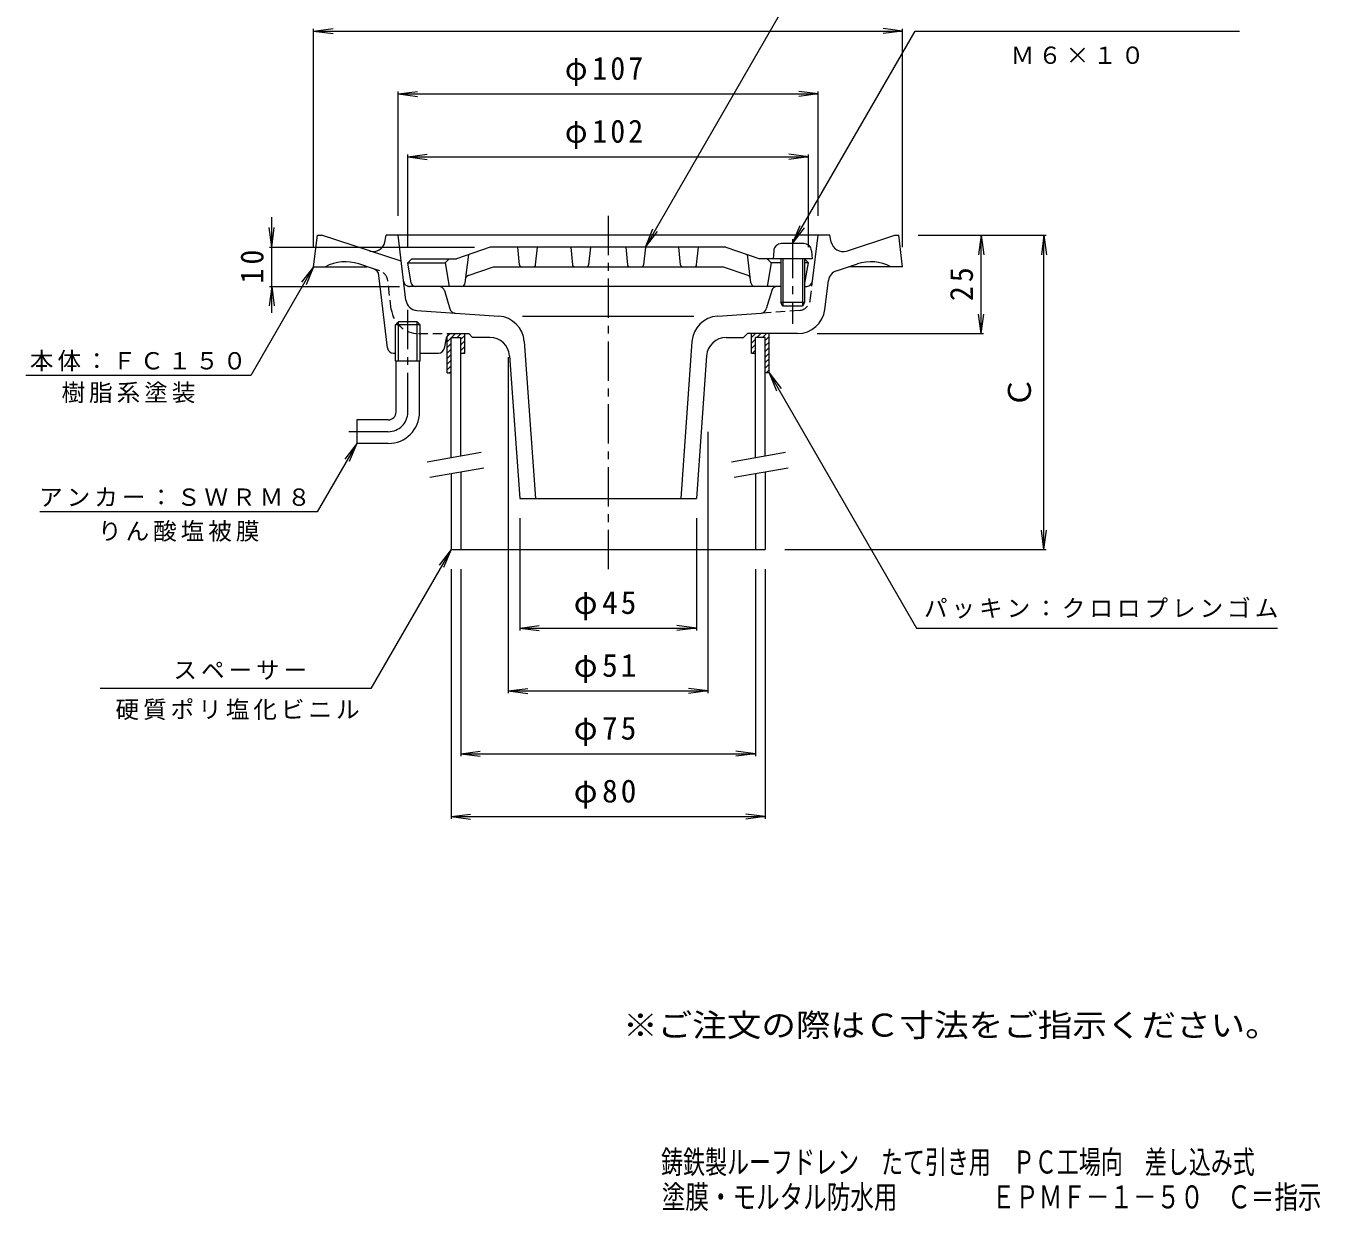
# Model space of a CAD drawing. Units: millimetres, scale not verified. Extents: x -182 to 148, y -231 to 224.
# Drawn here: x -181.8 to 147.8, y -230.8 to 70.9 of the extents above; entities that cross this region are included whole.
import ezdxf
from ezdxf.enums import TextEntityAlignment as Align

# ---------------------------------------------------------------- set-up
doc = ezdxf.new("R2010")
doc.units = ezdxf.units.MM
doc.header["$LTSCALE"] = 2
for name, pattern in [('CHAIN1', [8, 5, -1, 1, -1]), ('DASHED1', [1.8, 1.2, -0.6]), ('DOUBLE_CHAIN2', [12.8, 9, -1, 0.6, -0.6, 0.6, -1])]:
    doc.linetypes.add(name, pattern=pattern)
for name, color, linetype, lineweight in [('0-0_通り芯', 3, 'Continuous', 9), ('0-1_躯体', 6, 'Continuous', 9), ('0-2_仕上', 6, 'Continuous', 9), ('0-3_建具', 4, 'Continuous', 9), ('0-4_その他', 7, 'Continuous', 9), ('0-5_寸法', 7, 'Continuous', 9), ('0-A', 4, 'Continuous', 9)]:
    doc.layers.add(name, color=color, linetype=linetype, lineweight=lineweight)
doc.layers.add('F-4_F-4ﾚｲﾔ', color=6, linetype='Continuous')
doc.layers.add('F-5_F-5ﾚｲﾔ', color=2, linetype='Continuous')
doc.styles.add('ＭＳ ゴシック', font='')
doc.styles.get('ＭＳ ゴシック').set_extended_font_data('MS Gothic')

msp = doc.modelspace()

# ---------------------------------------------------------------- linework, layer by layer
at = {"layer": '0-0_通り芯', "linetype": 'CHAIN1'}
for p, q in [((-33.521, 22.597), (-33.521, -69.041)), ((-84.521, -27.393), (-84.521, -1.393)), ((-89.521, -32.393), (-100.521, -32.393))]:
    msp.add_line(p, q, dxfattribs=at)
at = {"layer": '0-0_通り芯'}
for p, q in [((-108.521, 9.607), (-107.521, 17.607)), ((-107.521, 17.607), (-106.521, 17.607)), ((-86.211, 11.008), (-106.521, 17.607)), ((-90.363, 15.883), (-90.021, 17.607)), ((22.979, 17.607), (-90.021, 17.607)), ((-84.996, 1.117), (-87.021, 17.607)), ((18.544, 5.924), (19.979, 17.607)), ((23.321, 15.883), (22.979, 17.607)), ((41.479, 9.607), (40.479, 17.607)), ((-93.238, 9.086), (-97.031, 10.318)), ((24.646, 8.582), (29.989, 10.318)), ((-108.521, 9.607), (-94.844, 9.607)), ((-89.678, -11.069), (-91.87, 7.419)), ((41.479, 9.607), (27.802, 9.607)), ((8.16, 3.535), (6.775, -1.123)), ((16.479, 4.607), (17.056, 4.607)), ((21.694, -1.246), (22.595, 6.094)), ((-82.228, -1.51), (-61.368, -2.969)), ((-55.337, -2.969), (-11.705, -2.969)), ((-5.674, -2.969), (5.442, -2.192)), ((-86.881, -4.393), (-87.696, -5.193)), ((-81.346, -5.193), (-87.696, -5.193)), ((-87.696, -14.393), (-87.696, -5.193)), ((-82.161, -4.393), (-86.881, -4.393)), ((-86.881, -14.393), (-86.881, -4.393)), ((-81.346, -5.193), (-82.161, -4.393)), ((-82.161, -14.393), (-82.161, -4.393)), ((-81.346, -14.393), (-81.346, -5.193)), ((-74.762, -8.599), (-75.28, -11.187)), ((-73.291, -7.393), (-69.021, -7.393)), ((-68.021, -8.393), (-69.021, -7.393)), ((-63.605, -8.393), (-68.021, -8.393)), ((-54.874, -9.453), (-52.021, -49.393)), ((-12.168, -9.453), (-15.021, -49.393)), ((-3.437, -8.393), (0.979, -8.393)), ((0.979, -8.393), (1.979, -7.393)), ((14.746, -7.393), (1.979, -7.393)), ((-88.188, -12.393), (-87.696, -12.393)), ((-81.346, -12.393), (-76.751, -12.393)), ((-58.618, -13.037), (-56.021, -49.393)), ((-8.424, -13.037), (-11.021, -49.393)), ((-81.346, -14.393), (-87.696, -14.393)), ((-87.521, -27.393), (-87.521, -14.393)), ((-81.521, -27.393), (-81.521, -14.393)), ((-97.521, -29.393), (-97.521, -35.393)), ((-89.521, -29.393), (-97.521, -29.393)), ((-89.521, -35.393), (-97.521, -35.393)), ((-56.021, -49.393), (-11.021, -49.393))]:
    msp.add_line(p, q, dxfattribs=at)
at = {"layer": '0-0_通り芯', "linetype": 'DASHED1'}
for p, q in [((-91.688, 8.582), (-93.238, 9.086)), ((-88.736, -1.246), (-89.638, 6.094)), ((17.954, 1.117), (18.544, 5.924)), ((15.186, -1.51), (5.442, -2.192)), ((-81.789, -7.393), (-73.291, -7.393))]:
    msp.add_line(p, q, dxfattribs=at)
at = {"layer": '0-0_通り芯', "linetype": 'DOUBLE_CHAIN2'}
for p, q in [((-76.64, 4.607), (-84.098, 4.607)), ((-75.202, 3.535), (-73.817, -1.123))]:
    msp.add_line(p, q, dxfattribs=at)
at = {"layer": '0-0_通り芯'}
msp.add_lwpolyline([(27.191, 13.615), (39.479, 17.607), (40.479, 17.607)], dxfattribs=at)
for centre, radius, start, end in [((-93.306, 16.468), 3, 251.99948, 348.76921), ((26.264, 16.468), 3, 191.23079, 288.00052), ((-100.43, -0.144), 11, 71.99989, 117.56882), ((33.388, -0.144), 11, 62.43118, 108.00011), ((-93.856, 7.183), 2, 6.76268, 71.99925), ((25.573, 5.729), 3, 108.00021, 172.99983), ((9.598, 3.107), 1.5, 90, 163.4409), ((17.056, 6.107), 1.5, 270, 352.99973), ((-82.019, 1.482), 3, 187.00017, 265.99974), ((-61.856, -9.952), 7, 4.0856, 86.00008), ((-5.186, -9.952), 7, 94.00021, 175.9144), ((5.337, -0.695), 1.5, 273.99936, 343.4409), ((14.746, -0.393), 7, 270, 352.99948), ((-73.291, -8.893), 1.5, 90, 168.68988), ((-63.605, -13.393), 5, 4.08566, 90), ((-3.437, -13.393), 5, 90, 175.91434), ((-88.188, -10.893), 1.5, 186.76259, 270), ((-76.751, -10.893), 1.5, 270, 348.6897), ((-89.521, -27.393), 2, 270, 0), ((-89.521, -27.393), 8, 270, 0)]:
    msp.add_arc(centre, radius, start, end, dxfattribs=at)
at = {"layer": '0-0_通り芯', "linetype": 'DASHED1'}
for centre, radius, start, end in [((-92.615, 5.729), 3, 7.00017, 71.99979), ((14.976, 1.482), 3, 274.00026, 352.99983), ((-81.789, -0.393), 7, 186.99995, 270)]:
    msp.add_arc(centre, radius, start, end, dxfattribs=at)
at = {"layer": '0-0_通り芯', "linetype": 'DOUBLE_CHAIN2'}
for centre, start, end in [((-84.098, 6.107), 187.00027, 270), ((-76.64, 3.107), 16.5591, 90), ((-72.38, -0.695), 196.5591, 266.00064)]:
    msp.add_arc(centre, 1.5, start, end, dxfattribs=at)
at = {"layer": '0-0_通り芯', "linetype": 'CHAIN1'}
msp.add_arc((-89.521, -27.393), 5, 270, 0, dxfattribs=at)
at = {"layer": '0-1_躯体'}
for p, q in [((-74.521, -8.118), (-73.947, -7.543)), ((-74.521, -17.393), (-74.521, -8.034)), ((-74.521, -9.532), (-73.521, -8.532)), ((-73.382, -8.393), (-72.382, -7.393)), ((-71.968, -8.393), (-70.968, -7.393)), ((-71.021, -8.861), (-70.021, -7.861)), ((-71.021, -10.275), (-70.021, -9.275)), ((-70.021, -12.393), (-70.021, -7.393)), ((2.979, -12.393), (2.979, -7.393)), ((2.979, -8.4), (3.986, -7.393)), ((2.979, -9.814), (3.979, -8.814)), ((4.4, -8.393), (5.4, -7.393)), ((5.814, -8.393), (6.814, -7.393)), ((6.479, -9.142), (7.479, -8.142)), ((6.479, -10.557), (7.479, -9.557)), ((7.479, -17.393), (7.479, -7.393)), ((-74.521, -10.946), (-73.521, -9.946)), ((-74.521, -12.361), (-73.521, -11.361)), ((-74.521, -13.775), (-73.521, -12.775)), ((-71.021, -11.689), (-70.021, -10.689)), ((-71.021, -12.393), (-70.021, -12.393)), ((-70.311, -12.393), (-70.021, -12.103)), ((2.979, -11.228), (3.979, -10.228)), ((2.979, -12.393), (3.979, -12.393)), ((3.228, -12.393), (3.979, -11.642)), ((6.479, -11.971), (7.479, -10.971)), ((6.479, -13.385), (7.479, -12.385)), ((-74.521, -15.189), (-73.521, -14.189)), ((-74.521, -16.603), (-73.521, -15.603)), ((6.479, -14.799), (7.479, -13.799)), ((6.479, -16.214), (7.479, -15.214)), ((-74.521, -17.393), (-73.521, -17.393)), ((-73.896, -17.393), (-73.521, -17.017)), ((7.479, -17.393), (6.479, -17.393)), ((6.714, -17.393), (7.479, -16.628))]:
    msp.add_line(p, q, dxfattribs=at)
at = {"layer": '0-2_仕上'}
for p, q in [((-63.521, 14.607), (-72.146, 11.607)), ((-3.521, 14.607), (-63.521, 14.607)), ((-56.066, 10.058), (-56.521, 14.607)), ((-51.976, 10.058), (-51.521, 14.607)), ((-43.021, 14.607), (-42.566, 10.058)), ((-38.021, 14.607), (-38.476, 10.058)), ((-29.021, 14.607), (-28.566, 10.058)), ((-24.021, 14.607), (-24.476, 10.058)), ((-15.066, 10.058), (-15.521, 14.607)), ((-10.976, 10.058), (-10.521, 14.607)), ((-3.521, 14.607), (5.104, 11.607)), ((-83.521, 11.607), (-84.521, 10.607)), ((-84.521, 10.607), (-75.021, 10.607)), ((-83.66, 5.443), (-84.521, 10.607)), ((-83.521, 11.607), (-72.146, 11.607)), ((-69.913, 5.485), (-69.021, 12.694)), ((2.87, 5.485), (1.979, 12.694)), ((8.479, 11.607), (5.104, 11.607)), ((10.479, 10.607), (7.979, 10.607)), ((16.479, 11.607), (17.479, 10.607)), ((17.479, 10.607), (16.479, 10.607)), ((16.618, 5.443), (17.479, 10.607)), ((-69.153, 7.354), (-62.676, 9.607)), ((-62.676, 9.607), (-4.366, 9.607)), ((2.111, 7.354), (-4.366, 9.607)), ((10.479, 4.607), (-82.674, 4.607))]:
    msp.add_line(p, q, dxfattribs=at)
for points in [[(-74.021, 11.607), (-75.021, 10.607), (-74.021, 4.607)], [(6.979, 11.607), (7.979, 10.607), (6.979, 4.607)]]:
    msp.add_lwpolyline(points, dxfattribs=at)
for centre, radius, start, end in [((-55.569, 10.107), 0.5, 185.71199, 270), ((-52.474, 10.107), 0.5, 270, 354.28801), ((-42.069, 10.107), 0.5, 185.71199, 270), ((-38.974, 10.107), 0.5, 270, 354.28801), ((-28.069, 10.107), 0.5, 185.71199, 270), ((-24.974, 10.107), 0.5, 270, 354.28801), ((-14.569, 10.107), 0.5, 185.71199, 270), ((-11.474, 10.107), 0.5, 270, 354.28801), ((-68.825, 6.41), 1, 109.17839, 157.96663), ((1.783, 6.41), 1, 22.03337, 70.82161), ((-82.674, 5.607), 1, 189.46085, 270), ((-70.905, 5.607), 1, 270, 352.95245), ((3.863, 5.607), 1, 187.04755, 270), ((15.632, 5.607), 1, 327.89728, 350.53915)]:
    msp.add_arc(centre, radius, start, end, dxfattribs=at)
at = {"layer": '0-3_建具'}
for p, q in [((-73.521, -8.393), (-71.021, -8.393)), ((-73.521, -38.97), (-73.521, -8.393)), ((-71.021, -38.529), (-71.021, -8.393)), ((3.979, -38.97), (3.979, -8.393)), ((6.479, -8.393), (3.979, -8.393)), ((6.479, -38.529), (6.479, -8.393)), ((-71.021, -42.591), (-71.021, -62.393)), ((6.479, -42.591), (6.479, -62.393)), ((3.979, -43.031), (3.979, -62.393))]:
    msp.add_line(p, q, dxfattribs=at)
at = {"layer": '0-3_建具', "color": 7}
for p, q in [((-79.634, -40.048), (-65.847, -37.617)), ((-2.135, -40.048), (11.652, -37.617)), ((-78.94, -43.987), (-65.153, -41.556)), ((-1.44, -43.987), (12.347, -41.556))]:
    msp.add_line(p, q, dxfattribs=at)
at = {"layer": '0-3_建具'}
msp.add_lwpolyline([(-73.521, -43.031), (-73.521, -62.393), (6.479, -62.393)], dxfattribs=at)
at = {"layer": '0-4_その他'}
for p, q in [((-108.521, 69.607), (-103.564, 70.26)), ((-108.521, 14.607), (-108.521, 70.207)), ((-108.521, 69.607), (41.479, 69.607)), ((-108.521, 69.607), (-103.564, 68.955)), ((41.479, 69.607), (36.522, 70.26)), ((41.479, 69.607), (36.522, 68.955)), ((41.479, 14.607), (41.479, 70.207)), ((-87.021, 53.607), (-82.064, 54.26)), ((-87.021, 22.607), (-87.021, 54.207)), ((-87.021, 53.607), (19.979, 53.607)), ((-87.021, 53.607), (-82.064, 52.955)), ((19.979, 53.607), (15.022, 54.26)), ((19.979, 53.607), (15.022, 52.955)), ((19.979, 22.607), (19.979, 54.207)), ((-84.521, 37.607), (-79.564, 38.26)), ((-84.521, 14.607), (-84.521, 38.207)), ((-84.521, 37.607), (17.479, 37.607)), ((-84.521, 37.607), (-79.564, 36.955)), ((17.479, 37.607), (12.522, 38.26)), ((17.479, 37.607), (12.522, 36.955)), ((17.479, 14.607), (17.479, 38.207)), ((-119.189, -2.104), (-119.189, 22.243)), ((-119.189, 14.607), (-119.842, 19.565)), ((-119.189, 14.607), (-118.537, 19.565)), ((45.479, 17.607), (78.079, 17.607)), ((61.479, 17.607), (60.826, 12.65)), ((61.479, -7.393), (61.479, 17.607)), ((61.479, 17.607), (62.132, 12.65)), ((77.479, 17.607), (76.826, 12.65)), ((77.479, -62.393), (77.479, 17.607)), ((77.479, 17.607), (78.132, 12.65)), ((-119.789, 14.607), (-67.521, 14.607)), ((-119.189, 4.607), (-119.842, -0.35)), ((-119.789, 4.607), (-86.674, 4.607)), ((-119.189, 4.607), (-118.537, -0.35)), ((61.479, -7.393), (60.826, -2.436)), ((61.479, -7.393), (62.132, -2.436)), ((19.746, -7.393), (62.079, -7.393)), ((-58.95, -13.393), (-58.95, -98.993)), ((-8.092, -32.389), (-8.092, -98.993)), ((-56.021, -54.393), (-56.021, -82.993)), ((-11.021, -54.393), (-11.021, -82.993)), ((77.479, -62.393), (76.826, -57.436)), ((77.479, -62.393), (78.132, -57.436)), ((11.479, -62.393), (78.079, -62.393)), ((-73.521, -67.393), (-73.521, -130.993)), ((-71.021, -67.393), (-71.021, -114.993)), ((3.979, -67.393), (3.979, -114.993)), ((6.479, -67.393), (6.479, -130.993)), ((-56.021, -82.393), (-51.064, -81.74)), ((-56.021, -82.393), (-11.021, -82.393)), ((-56.021, -82.393), (-51.064, -83.045)), ((-11.021, -82.393), (-15.978, -81.74)), ((-11.021, -82.393), (-15.978, -83.045)), ((-58.95, -98.393), (-53.992, -97.74)), ((-58.95, -98.393), (-8.092, -98.393)), ((-58.95, -98.393), (-53.992, -99.045)), ((-8.092, -98.393), (-13.05, -97.74)), ((-8.092, -98.393), (-13.05, -99.045)), ((-71.021, -114.393), (-66.064, -113.74)), ((-71.021, -114.393), (3.979, -114.393)), ((-71.021, -114.393), (-66.064, -115.045)), ((3.979, -114.393), (-0.978, -113.74)), ((3.979, -114.393), (-0.978, -115.045)), ((-73.521, -130.393), (-68.564, -129.74)), ((-73.521, -130.393), (6.479, -130.393)), ((-73.521, -130.393), (-68.564, -131.045)), ((6.479, -130.393), (1.522, -129.74)), ((6.479, -130.393), (1.522, -131.045))]:
    msp.add_line(p, q, dxfattribs=at)
at = {"layer": '0-5_寸法'}
for p, q in [((-24.021, 14.607), (21.59, 93.607)), ((13.479, 15.507), (44.713, 69.607)), ((44.713, 69.607), (127.262, 69.607)), ((13.479, 15.507), (15.392, 20.127)), ((-24.021, 14.607), (-22.108, 19.227)), ((-24.021, 14.607), (-20.977, 18.574)), ((13.479, 15.507), (16.523, 19.474)), ((-108.521, 9.607), (-124.524, -18.11)), ((-108.521, 9.607), (-111.565, 5.641)), ((-108.521, 9.607), (-110.435, 4.988)), ((-124.524, -18.11), (-181.788, -18.11)), ((7.479, -17.393), (10.523, -21.36)), ((7.479, -17.393), (9.392, -22.012)), ((7.479, -17.393), (45.007, -82.393)), ((-97.521, -35.393), (-107.587, -52.828)), ((-97.521, -35.393), (-100.565, -39.359)), ((-97.521, -35.393), (-99.434, -40.012)), ((-107.587, -52.828), (-178.229, -52.828)), ((-73.521, -62.393), (-93.973, -97.817)), ((-73.521, -62.393), (-76.565, -66.36)), ((-73.521, -62.393), (-75.435, -67.012)), ((45.007, -82.393), (136.951, -82.393)), ((-93.973, -97.817), (-162.856, -97.817))]:
    msp.add_line(p, q, dxfattribs=at)
at = {"layer": '0-A', "linetype": 'CHAIN1'}
msp.add_line((13.479, 16.661), (13.479, -4.927), dxfattribs=at)
at = {"layer": '0-A'}
for p, q in [((8.66, 13.682), (8.479, 11.607)), ((16.305, 15.507), (10.653, 15.507)), ((18.297, 13.682), (18.479, 11.607)), ((18.479, 11.607), (8.479, 11.607)), ((10.479, 11.607), (10.479, 0.477)), ((10.979, 11.607), (10.979, -0.393)), ((15.979, 11.607), (15.979, -0.393)), ((16.479, 11.607), (16.479, 0.477)), ((16.479, 0.477), (10.479, 0.477)), ((10.979, -0.393), (10.479, 0.477)), ((16.479, 0.477), (15.979, -0.393)), ((15.979, -0.393), (10.979, -0.393))]:
    msp.add_line(p, q, dxfattribs=at)
for centre, start, end in [((10.653, 13.507), 90, 174.99998), ((16.305, 13.507), 5.00002, 90)]:
    msp.add_arc(centre, 2, start, end, dxfattribs=at)

# ---------------------------------------------------------------- texts
at = {"layer": '0-4_その他', "color": 2, "style": 'ＭＳ ゴシック'}
msp.add_text('Ｃ', height=5.865, rotation=90, dxfattribs=at).set_placement((75.922, -26.393), align=Align.BOTTOM_LEFT)
at = {"layer": '0-4_その他', "color": 2, "char_height": 5.865, "attachment_point": 7, "style": 'ＭＳ ゴシック'}
for s, insert in [('\\T1.21;\\W0.95;φ107', (-44.521, 55.607)), ('\\T1.21;\\W0.95;φ102', (-44.521, 39.607)), ('\\T1.19;φ45', (-42.271, -80.393)), ('\\T1.19;φ51', (-42.271, -96.393)), ('\\T1.19;φ75', (-42.271, -112.393)), ('\\T1.19;φ80', (-42.271, -128.393))]:
    msp.add_mtext(s, dxfattribs=dict(at, insert=insert))
at = {"layer": '0-4_その他', "color": 2, "char_height": 5.865, "attachment_point": 7, "rotation": 90, "style": 'ＭＳ ゴシック'}
for s, insert in [('\\T1.27;\\W0.95;10', (-121.189, 5.357)), ('\\T1.27;\\W0.95;25', (59.479, 0.857))]:
    msp.add_mtext(s, dxfattribs=dict(at, insert=insert))
at = {"layer": '0-5_寸法', "char_height": 4.399, "attachment_point": 7, "style": 'ＭＳ ゴシック'}
for s, insert in [('\\T1.17;Ｍ６×１０', (68.988, 61.19)), ('\\T1.17;本体：ＦＣ１５０', (-180.773, -17.017)), ('\\T1.17;樹脂系塗装', (-172.705, -25.126)), ('\\T1.17;アンカー：ＳＷＲＭ８', (-178.43, -51.481)), ('\\T1.17;りん酸塩被膜', (-163.408, -60.401)), ('\\T1.17;パッキン：クロロプレンゴム', (46.921, -79.982)), ('\\T1.17;スペーサー', (-144.227, -95.559)), ('\\T1.17;硬質ポリ塩化ビニル', (-158.959, -105.811))]:
    msp.add_mtext(s, dxfattribs=dict(at, insert=insert))
at = {"layer": 'F-4_F-4ﾚｲﾔ', "style": 'ＭＳ ゴシック'}
for s, width, p in [('鋳鉄製ルーフドレン\u3000たて引き用\u3000ＰＣ工場向\u3000差し込み式', 0.7, (-20.025, -223.043)), ('塗膜・モルタル防水用\u3000\u3000\u3000\u3000ＥＰＭＦ－１－５０\u3000Ｃ＝指示', 0.75, (-19.837, -231.924))]:
    msp.add_text(s, height=5.865, dxfattribs=dict(at, width=width)).set_placement(p, align=Align.BOTTOM_LEFT)
at = {"layer": 'F-5_F-5ﾚｲﾔ', "style": 'ＭＳ ゴシック', "width": 1.1}
msp.add_text('※ご注文の際はＣ寸法をご指示ください。', height=5.865, dxfattribs=at).set_placement((-29.692, -188.179), align=Align.BOTTOM_LEFT)

doc.saveas('drawing.dxf')
